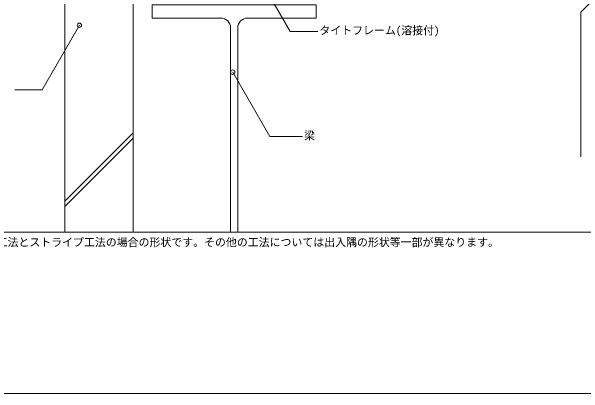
# Model space of a CAD drawing. Units: millimetres, scale not verified. Extents: x -1380 to 1380, y -955 to 955.
# Drawn here: x -713 to 335, y -955 to -256 of the extents above; entities that cross this region are included whole.
import ezdxf
from ezdxf.enums import TextEntityAlignment as Align

# ---------------------------------------------------------------- set-up
doc = ezdxf.new("R2010")
doc.units = ezdxf.units.MM
doc.header["$LTSCALE"] = 3
for name, color, linetype, lineweight in [('0-0_0', 7, 'Continuous', 9), ('0-1_HATCH', 9, 'Continuous', 18), ('0-4_MOJI', 7, 'Continuous', 18), ('0-6_sunpo', 7, 'Continuous', 18), ('0-A_TEKKOTU', 7, 'Continuous', 18), ('0-D_bo-do', 3, 'Continuous', 18), ('0-F_WAKU', 7, 'Continuous', 18)]:
    doc.layers.add(name, color=color, linetype=linetype, lineweight=lineweight)
doc.styles.add('ＭＳ ゴシック', font='')
doc.styles.get('ＭＳ ゴシック').set_extended_font_data('MS Gothic')

msp = doc.modelspace()

# ---------------------------------------------------------------- linework, layer by layer
at = {"layer": '0-0_0', "lineweight": 18}
msp.add_lwpolyline([(-899.95, -659.998), (900.05, -659.998), (900.05, 540.002), (-899.95, 540.002)], close=True, dxfattribs=at)
at = {"layer": '0-1_HATCH'}
for p, q in [((-614.95, -602.843), (-489.95, -477.843)), ((-614.95, -612.843), (-489.95, -487.843))]:
    msp.add_line(p, q, dxfattribs=at)
at = {"layer": '0-4_MOJI'}
for points in [[(-151.906, -292.439), (-202.344, -292.439), (-270.331, -174.683)], [(-706.701, -399.084), (-656.263, -399.084), (-588.276, -281.327)], [(-179.915, -484.821), (-239.463, -484.821), (-307.45, -367.065)]]:
    msp.add_lwpolyline(points, dxfattribs=at)
for centre in [(-588.276, -281.327), (-307.45, -367.065)]:
    msp.add_circle(centre, 4, dxfattribs=at)
at = {"layer": '0-6_sunpo'}
msp.add_lwpolyline([(329.868, 24.995), (329.868, -157.294), (279.868, -207.294), (379.868, -207.294), (329.868, -257.294), (329.868, -522.198)], dxfattribs=at)
at = {"layer": '0-A_TEKKOTU'}
for p, q in [((-311.45, -659.998), (-311.45, -285.998)), ((-298.45, -285.998), (-298.45, -659.998))]:
    msp.add_line(p, q, dxfattribs=at)
msp.add_lwpolyline([(-329.45, -267.998), (-454.95, -267.998), (-454.95, -243.998), (-154.95, -243.998), (-154.95, -267.998), (-280.45, -267.998)], dxfattribs=at)
for centre, start, end in [((-329.45, -285.998), 0, 90), ((-280.45, -285.998), 90, 180)]:
    msp.add_arc(centre, 18, start, end, dxfattribs=at)
at = {"layer": '0-D_bo-do'}
for p, q in [((-614.95, -659.998), (-614.95, 146.002)), ((-489.95, -659.998), (-489.95, 146.002))]:
    msp.add_line(p, q, dxfattribs=at)
at = {"layer": '0-F_WAKU'}
msp.add_lwpolyline([(-1379.95, -954.998), (1380.05, -954.998), (1380.05, 955.002), (-1379.95, 955.002)], close=True, dxfattribs=at)

# ---------------------------------------------------------------- texts
at = {"layer": '0-4_MOJI', "style": 'ＭＳ ゴシック'}
for s, p in [('タイトフレーム(溶接付)', (-148.906, -302.439)), ('梁', (-176.915, -494.821)), ('※こちらの図は熱工法とストライプ工法の場合の形状です。その他の工法については出入隅の形状等一部が異なります。', (-899.95, -689.998))]:
    msp.add_text(s, height=14.66, dxfattribs=at).set_placement(p, align=Align.BOTTOM_LEFT)

doc.saveas('drawing.dxf')
